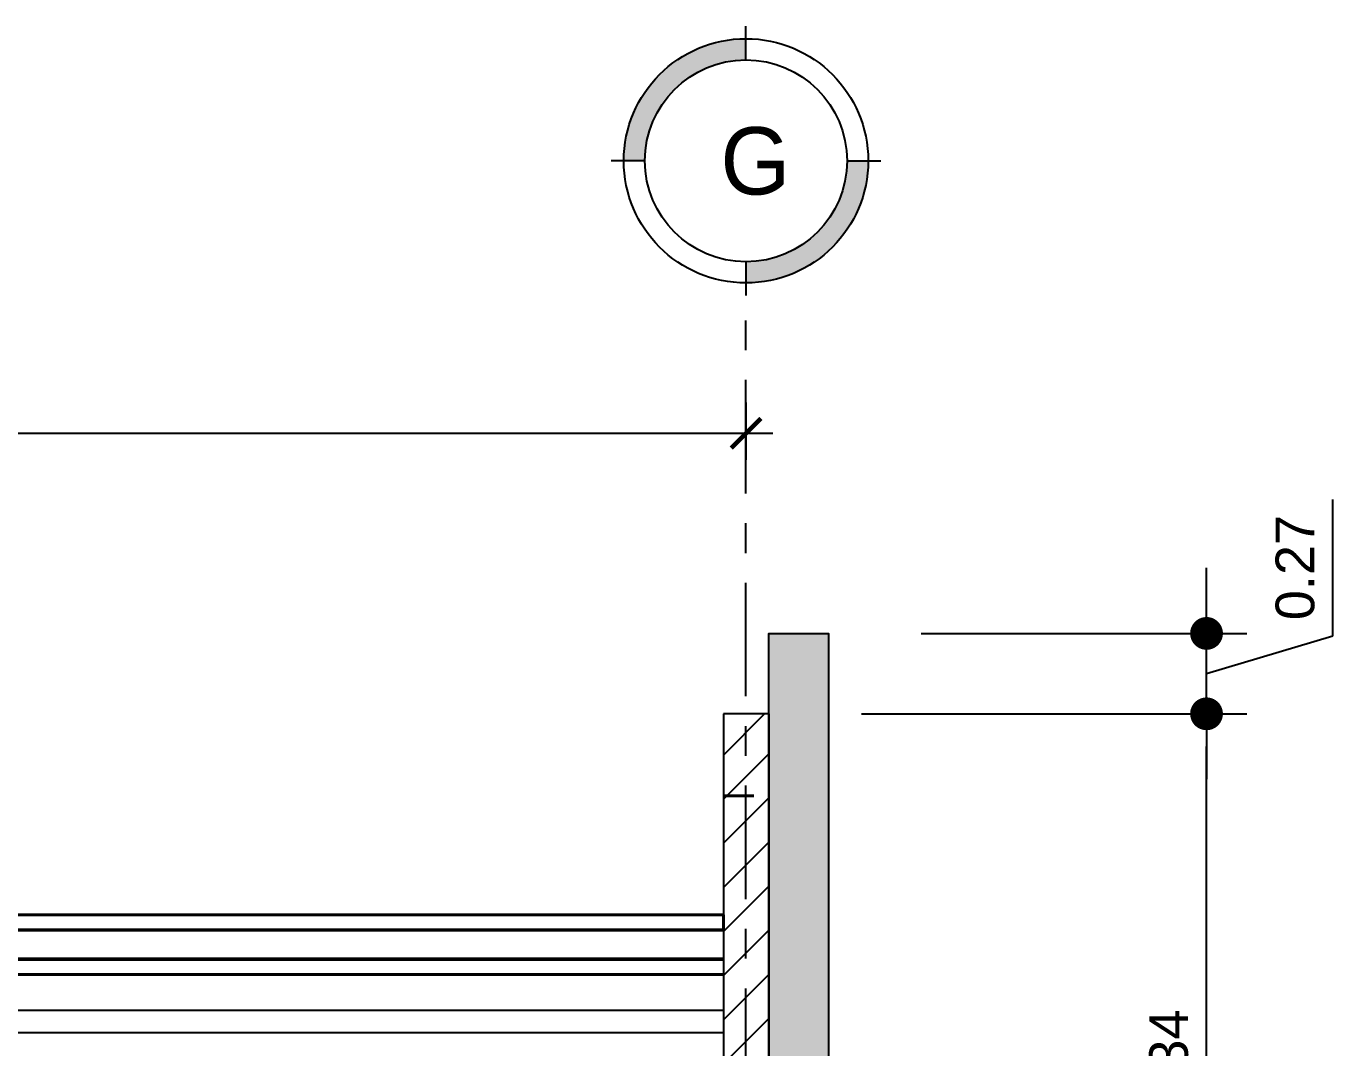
# Model space of a CAD drawing. Header units: metres. Extents: x 5805.4 to 5902.4, y 1788.4 to 1816.4.
# Drawn here: x 5850.489 to 5854.876, y 1793.918 to 1797.349 of the extents above; entities that cross this region are included whole.
import ezdxf
from ezdxf.enums import TextEntityAlignment as Align

# ---------------------------------------------------------------- set-up
doc = ezdxf.new("R2010")
doc.units = ezdxf.units.M
doc.header["$LTSCALE"] = 0.02
doc.linetypes.add('CENTER2', pattern=[28.575, 19.05, -3.175, 3.175, -3.175])
for name, color, linetype in [('A - Ejes', 7, 'CENTER2'), ('A-Paredes Externas', 3, 'Continuous'), ('DIM', 8, 'Continuous'), ('GRIDTEXT', 1, 'Continuous'), ('HACHT', 9, 'Continuous'), ('Q', 8, 'Continuous'), ('TE-Estrutura', 4, 'Continuous')]:
    doc.layers.add(name, color=color, linetype=linetype)
doc.layers.add('paredes', color=5, linetype='Continuous', lineweight=40)
doc.styles.add('BANKGOTHIC', font='bgothl.ttf', dxfattribs={"height": 0.3})
doc.styles.add('Cotas 50', font='arial.ttf', dxfattribs={"height": 0.09})
doc.styles.add('Cotas 75', font='arial.ttf', dxfattribs={"height": 0.13})
doc.styles.add('TITTEXTL', font='')
doc.styles.get('TITTEXTL').set_extended_font_data('MicrogrammaDBolExt')
doc.dimstyles.new('COTAS 50', dxfattribs={"dimtxt": 0.09, "dimasz": 0.1, "dimexe": 0.09, "dimexo": 0, "dimgap": 0.05, "dimtad": 1, "dimzin": 1, "dimdsep": 46, "dimtxsty": 'Cotas 50', "dimblk": 'ARCHTICK', "dimcen": 0.1, "dimdle": 0.09, "dimclrd": 9, "dimclre": 9, "dimclrt": 256, "dimaunit": 1, "dimadec": 4, "dimazin": 0, "dimtfac": 1, "dimtmove": 0, "dimatfit": 3, "dimfxl": 0, "dimarcsym": 0})
doc.dimstyles.new('Estilo 75', dxfattribs={"dimtxt": 0.13, "dimasz": 0.11, "dimexe": 0.135, "dimexo": 0, "dimgap": 0.06, "dimtad": 1, "dimzin": 1, "dimdsep": 46, "dimtxsty": 'Cotas 75', "dimblk": 'DOT', "dimcen": 0.135, "dimdle": 0.135, "dimclrd": 9, "dimclre": 9, "dimclrt": 256, "dimadec": 0, "dimazin": 0, "dimtfac": 1, "dimtmove": 1, "dimatfit": 1, "dimfxl": 0, "dimarcsym": 0})

# ---------------------------------------------------------------- blocks, each defined once
blk = doc.blocks.new('BUBLE C')
at = {"layer": 'GRIDTEXT'}
h = blk.add_hatch(color=8, dxfattribs=at)
h.paths.add_polyline_path([(0, 0.7), (0, 0.7627, 0.414214), (-0.3627, 0.4), (-0.3, 0.4, -0.414214)])
h.paths.add_polyline_path([(0.3627, 0.4), (0.3, 0.4, -0.414214), (0, 0.1), (0, 0.0373, 0.414214)])
at = {"layer": 'GRIDTEXT', "color": 8}
for points in [[(0, 0.7), (0, 0.8)], [(-0.3, 0.4), (-0.4, 0.4)], [(0.3, 0.4), (0.4, 0.4)], [(0, 0.1), (0, 0)]]:
    blk.add_lwpolyline(points, dxfattribs=at)
blk.add_circle((0, 0.4), 0.3627, dxfattribs=at)
at = {"layer": 'GRIDTEXT'}
blk.add_circle((0, 0.4), 0.3, dxfattribs=at)
at = {"layer": 'GRIDTEXT', "style": 'TITTEXTL'}
blk.add_attdef('A', text='', height=0.16, dxfattribs=at).set_placement((0, 0.4), align=Align.MIDDLE)
blk = doc.blocks.new('_Dot')
at = {"color": 0, "linetype": 'ByBlock', "lineweight": -2}
blk.add_line((-0.5, 0), (-1, 0), dxfattribs=at)
at = {"color": 0, "linetype": 'ByBlock', "const_width": 0.5}
blk.add_lwpolyline([(-0.25, 0, 1), (0.25, 0, 1)], format="xyb", close=True, dxfattribs=at)
blk = doc.blocks.new('*D52')
at = {"layer": 'DIM', "color": 9, "lineweight": -2, "transparency": 16777216}
for p, q in [((5853.2935, 1795.0396), (5854.5868, 1795.0396)), ((5854.4518, 1792.8103), (5854.4518, 1794.9296)), ((5852.9697, 1792.7003), (5854.5868, 1792.7003))]:
    blk.add_line(p, q, dxfattribs=at)
at = {"layer": 'DIM', "color": 9, "lineweight": -2, "transparency": 16777216, "xscale": 0.11, "yscale": 0.11, "zscale": 0.11}
for p, rotation in [((5854.4518, 1795.0396), 90), ((5854.4518, 1792.7003), 270)]:
    blk.add_blockref('_Dot', p, dxfattribs=dict(at, rotation=rotation))
at = {"layer": 'DIM', "transparency": 16777216, "insert": (5854.3254, 1793.87), "char_height": 0.13, "attachment_point": 5, "rotation": 90, "style": 'Cotas 75'}
blk.add_mtext('2.34', dxfattribs=at)
blk = doc.blocks.new('*D53')
at = {"layer": 'DIM', "color": 9, "lineweight": -2, "transparency": 16777216}
for p, q in [((5854.8759, 1795.3019), (5854.8759, 1795.7595)), ((5854.4518, 1795.4196), (5854.4518, 1795.5296)), ((5853.4935, 1795.3096), (5854.5868, 1795.3096)), ((5854.4518, 1795.0396), (5854.4518, 1795.3096)), ((5854.4518, 1795.0396), (5854.4518, 1795.3096)), ((5854.4518, 1795.1746), (5854.8759, 1795.3019)), ((5853.2935, 1795.0396), (5854.5868, 1795.0396)), ((5854.4518, 1794.9296), (5854.4518, 1794.8196))]:
    blk.add_line(p, q, dxfattribs=at)
at = {"layer": 'DIM', "color": 9, "lineweight": -2, "transparency": 16777216, "xscale": 0.11, "yscale": 0.11, "zscale": 0.11}
for p, rotation in [((5854.4518, 1795.3096), 270), ((5854.4518, 1795.0396), 90)]:
    blk.add_blockref('_Dot', p, dxfattribs=dict(at, rotation=rotation))
at = {"layer": 'DIM', "transparency": 16777216, "insert": (5854.7495, 1795.5307), "char_height": 0.13, "attachment_point": 5, "rotation": 90, "style": 'Cotas 75'}
blk.add_mtext('0.27', dxfattribs=at)
blk = doc.blocks.new('_ArchTick')
at = {"color": 0, "linetype": 'ByBlock', "const_width": 0.15}
blk.add_lwpolyline([(-0.5, -0.5), (0.5, 0.5)], dxfattribs=at)
blk = doc.blocks.new('*D65')
at = {"layer": 'DIM', "color": 9, "lineweight": -2, "transparency": 16777216}
for p, q in [((5844.3961, 1796.0845), (5844.3961, 1795.8919)), ((5852.9058, 1796.0845), (5852.9058, 1795.8919)), ((5844.3061, 1795.9819), (5852.9958, 1795.9819))]:
    blk.add_line(p, q, dxfattribs=at)
at = {"layer": 'DIM', "color": 9, "lineweight": -2, "transparency": 16777216, "xscale": 0.1, "yscale": 0.1, "zscale": 0.1, "rotation": 180}
blk.add_blockref('_ArchTick', (5844.3961, 1795.9819), dxfattribs=at)
at = {"layer": 'DIM', "color": 9, "lineweight": -2, "transparency": 16777216, "xscale": 0.1, "yscale": 0.1, "zscale": 0.1}
blk.add_blockref('_ArchTick', (5852.9058, 1795.9819), dxfattribs=at)
at = {"layer": 'DIM', "transparency": 16777216, "insert": (5848.651, 1796.0778), "char_height": 0.09, "attachment_point": 5, "style": 'Cotas 50'}
blk.add_mtext('8.48', dxfattribs=at)

msp = doc.modelspace()

# ---------------------------------------------------------------- hatches: boundary and pattern name
at = {"layer": 'DIM', "true_color": 0xf8991e}
h = msp.add_hatch(color=30, dxfattribs=at)
h.dxf.hatch_style = 1
h.paths.add_polyline_path([(5853.1824, 1795.3096), (5852.9824, 1795.3096), (5852.9824, 1792.7003), (5853.1824, 1792.7003)])
h = msp.add_hatch(dxfattribs=at)
h.set_pattern_fill('ANSI31', color=30, scale=0.033)
h.set_pattern_definition([(45, (-8.86091, 0.44458), (-0.074087113, 0.074087113), [])])
h.paths.add_polyline_path([(5852.9824, 1795.0396), (5852.8301, 1795.0396), (5852.8301, 1792.1203), (5852.9824, 1792.1203)])

# ---------------------------------------------------------------- linework, layer by layer
at = {"layer": 'A - Ejes'}
msp.add_lwpolyline([(5852.9058, 1788.9696), (5852.9058, 1796.4442)], dxfattribs=at)
at = {"layer": 'A-Paredes Externas'}
for points in [[(5852.9824, 1795.0396), (5852.8301, 1795.0396)], [(5852.9824, 1795.0396), (5852.9824, 1789.1196)]]:
    msp.add_lwpolyline(points, dxfattribs=at)
at = {"layer": 'DIM', "elevation": 2.9482}
msp.add_lwpolyline([(5853.1824, 1792.7003), (5852.9824, 1792.7003), (5852.9824, 1795.3096), (5853.1824, 1795.3096)], close=True, dxfattribs=at)
at = {"layer": 'HACHT', "color": 7}
msp.add_lwpolyline([(5852.8301, 1795.0396), (5852.8301, 1789.1196)], dxfattribs=at)
at = {"layer": 'paredes', "elevation": 2.1836}
for points in [[(5852.8301, 1794.7647), (5852.9324, 1794.7647)], [(5852.8301, 1794.3647), (5844.4747, 1794.3647)], [(5852.8301, 1794.3147), (5844.4747, 1794.3147)], [(5852.8301, 1794.2147), (5844.4747, 1794.2147)], [(5852.8301, 1794.1647), (5844.4747, 1794.1647)]]:
    msp.add_lwpolyline(points, dxfattribs=at)
msp.add_lwpolyline([(5844.4747, 1794.3647), (5852.8301, 1794.3647), (5852.8301, 1794.3147), (5844.4747, 1794.3147)], close=True, dxfattribs=at)
at = {"layer": 'TE-Estrutura', "color": 4}
for points in [[(5844.4747, 1794.3122), (5852.8301, 1794.3122)], [(5852.8301, 1794.2185), (5844.4747, 1794.2185)]]:
    msp.add_lwpolyline(points, dxfattribs=at)
msp.add_lwpolyline([(5844.4747, 1794.0447), (5852.8301, 1794.0447), (5852.8301, 1793.9687), (5844.4747, 1793.9687)], close=True, dxfattribs=at)

# ---------------------------------------------------------------- block references
at = {"layer": 'Q', "color": 8}
ref = msp.add_blockref('BUBLE C', (5852.9058, 1796.4442), dxfattribs=dict(at, xscale=1.130731725560117, yscale=1.130731725560117, zscale=1.130731725560117))
ref.add_attrib('A', 'G', dxfattribs={"layer": 'GRIDTEXT', "height": 0.2261, "style": 'BANKGOTHIC'}).set_placement((5852.9375, 1796.8965), align=Align.MIDDLE)

# ---------------------------------------------------------------- dimensions: what is measured, and where the dimension line sits
at = {"layer": 'DIM'}
dim = msp.add_linear_dim(base=(5852.9058, 1795.9819), p1=(5844.3961, 1796.0845), p2=(5852.9058, 1796.0845), text='8.48', dimstyle='COTAS 50', dxfattribs=at)
dim.commit()
dim.dimension.update_dxf_attribs({"geometry": '*D65', "text_midpoint": (5848.651, 1796.0778)})
for base, p1, p2, picture, middle in [((5854.4518, 1795.3096), (5853.2935, 1795.0396), (5853.4935, 1795.3096, 2.9482), '*D53', (5854.7495, 1795.3619)), ((5854.4518, 1795.0396), (5852.9697, 1792.7003), (5853.2935, 1795.0396), '*D52', (5854.3254, 1793.87))]:
    dim = msp.add_linear_dim(base=base, p1=p1, p2=p2, angle=90, dimstyle='Estilo 75', dxfattribs=at)
    dim.commit()
    dim.dimension.update_dxf_attribs({"geometry": picture, "text_midpoint": middle})

doc.saveas('drawing.dxf')
